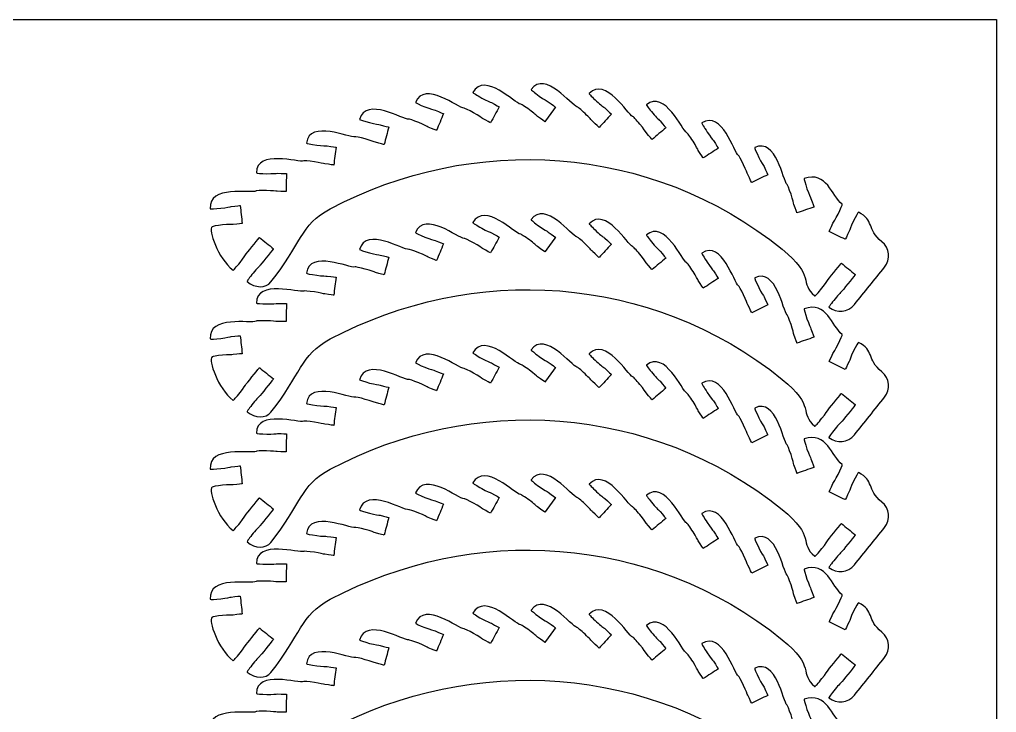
# Model space of a CAD drawing. Extents: x 0 to 580, y 0 to 450.
# Drawn here: x 418 to 580.2, y 335.1 to 450.2 of the extents above; entities that cross this region are included whole.
import ezdxf

# ---------------------------------------------------------------- set-up
doc = ezdxf.new("R2010")
doc.units = 0
doc.header["$MEASUREMENT"] = 0
doc.layers.add('DEFAULT', color=18, linetype='CONTINUOUS')

msp = doc.modelspace()

# ---------------------------------------------------------------- linework, layer by layer
at = {"layer": 'DEFAULT', "color": 18}
msp.add_lwpolyline([(580.18, 0.18), (0.18, 0.18), (0.18, 450.18), (580.18, 450.18)], close=True, dxfattribs=at)
at = {"layer": 'DEFAULT', "color": 1}
for points, knots in [([(557.27, 418.17), (559.97, 416.87), (558.53, 415.4), (561.16, 413.28), (562.45, 412.24), (562.65, 410.35), (561.61, 409.06), (559.94, 406.99), (558.26, 404.91), (556.59, 402.83), (555.55, 401.54), (553.66, 401.34), (552.37, 402.38), (552.33, 402.42), (552.78, 403.05), (553.39, 403.81), (554, 404.56), (554.46, 404.97), (554.57, 405.11), (555.11, 405.79), (556.76, 407.83), (556.76, 407.83), (555.98, 408.46), (555.21, 409.09), (554.43, 409.71), (554.43, 409.71), (552.78, 407.67), (552.23, 406.99), (552.12, 406.85), (551.82, 406.32), (551.21, 405.57), (550.6, 404.81), (550.08, 404.23), (550.03, 404.27), (547.36, 406.42), (550.16, 407.57), (544.63, 412.03), (522.64, 429.77), (493.1, 431.2), (469.6, 418.75), (464.65, 416.13), (464.68, 412.74), (459.72, 406.59), (458.88, 405.55), (457.18, 405.53), (455.78, 406.66), (455.74, 406.69), (456.2, 407.33), (456.8, 408.08), (457.41, 408.83), (457.87, 409.25), (457.98, 409.38), (458.53, 410.06), (460.17, 412.11), (460.17, 412.11), (459.4, 412.73), (458.62, 413.36), (457.84, 413.99), (457.84, 413.99), (456.19, 411.95), (455.64, 411.26), (455.53, 411.13), (455.23, 410.59), (454.62, 409.84), (454.01, 409.09), (453.49, 408.51), (453.45, 408.54), (450.91, 410.58), (449.32, 415.24), (450, 415.77), (449.99, 415.82), (450.77, 415.95), (451.73, 416.06), (452.69, 416.16), (453.31, 416.12), (453.48, 416.14), (454.35, 416.24), (454.97, 416.3), (454.97, 416.3), (454.86, 417.3), (454.76, 418.29), (454.65, 419.28), (454.65, 419.28), (454.03, 419.22), (453.16, 419.13), (452.99, 419.11), (452.39, 418.94), (451.43, 418.84), (450.47, 418.74), (449.69, 418.7), (449.68, 418.75), (449.25, 422.72), (456.53, 421.26), (457.27, 421.7), (457.27, 421.75), (458.05, 421.79), (459.02, 421.77), (459.99, 421.76), (460.59, 421.65), (460.77, 421.65), (461.64, 421.63), (462.27, 421.62), (462.27, 421.62), (462.28, 422.62), (462.3, 423.62), (462.32, 424.62), (462.32, 424.62), (461.69, 424.63), (460.82, 424.64), (460.64, 424.65), (460.03, 424.56), (459.06, 424.57), (458.1, 424.59), (457.31, 424.65), (457.32, 424.7), (457.37, 428.69), (464.42, 426.35), (465.21, 426.7), (465.22, 426.75), (466, 426.69), (466.96, 426.56), (467.91, 426.43), (468.5, 426.24), (468.68, 426.22), (469.54, 426.1), (470.16, 426.01), (470.16, 426.01), (470.3, 427), (470.44, 427.99), (470.57, 428.99), (470.57, 428.99), (469.95, 429.07), (469.09, 429.19), (468.91, 429.21), (468.3, 429.2), (467.34, 429.33), (466.38, 429.47), (465.61, 429.61), (465.62, 429.67), (466.17, 433.62), (472.88, 430.44), (473.7, 430.7), (473.71, 430.75), (474.48, 430.59), (475.41, 430.34), (476.35, 430.09), (476.91, 429.84), (477.08, 429.8), (477.92, 429.57), (478.53, 429.41), (478.53, 429.41), (478.79, 430.38), (479.04, 431.34), (479.3, 432.31), (479.3, 432.31), (478.7, 432.47), (477.85, 432.69), (477.68, 432.74), (477.07, 432.8), (476.13, 433.05), (475.2, 433.3), (474.45, 433.54), (474.47, 433.6), (475.49, 437.45), (481.76, 433.47), (482.61, 433.62), (482.64, 433.67), (483.38, 433.42), (484.27, 433.06), (485.17, 432.7), (485.7, 432.39), (485.86, 432.32), (486.67, 432), (487.25, 431.76), (487.25, 431.76), (487.62, 432.69), (488, 433.62), (488.37, 434.55), (488.37, 434.55), (487.79, 434.78), (486.98, 435.1), (486.81, 435.17), (486.21, 435.3), (485.31, 435.66), (484.42, 436.02), (483.7, 436.36), (483.73, 436.41), (485.21, 440.11), (490.95, 435.4), (491.81, 435.45), (491.85, 435.49), (492.55, 435.15), (493.39, 434.69), (494.24, 434.22), (494.72, 433.84), (494.88, 433.76), (495.64, 433.33), (496.19, 433.03), (496.19, 433.03), (496.67, 433.91), (497.16, 434.78), (497.64, 435.66), (497.64, 435.66), (497.09, 435.96), (496.33, 436.39), (496.17, 436.47), (495.59, 436.67), (494.75, 437.14), (493.9, 437.61), (493.23, 438.03), (493.26, 438.07), (495.19, 441.57), (500.31, 436.19), (501.17, 436.13), (501.21, 436.18), (501.87, 435.75), (502.65, 435.19), (503.43, 434.62), (503.87, 434.19), (504, 434.08), (504.71, 433.57), (505.22, 433.2), (505.22, 433.2), (505.81, 434.01), (506.39, 434.83), (506.98, 435.64), (506.98, 435.64), (506.47, 436), (505.76, 436.51), (505.62, 436.62), (505.07, 436.89), (504.29, 437.46), (503.5, 438.03), (502.9, 438.52), (502.93, 438.57), (505.27, 441.8), (509.7, 435.84), (510.54, 435.68), (510.58, 435.72), (511.18, 435.22), (511.89, 434.56), (512.6, 433.9), (512.98, 433.41), (513.11, 433.29), (513.75, 432.7), (514.21, 432.27), (514.21, 432.27), (514.89, 433.01), (515.57, 433.74), (516.25, 434.47), (516.25, 434.47), (515.79, 434.9), (515.15, 435.49), (515.02, 435.61), (514.51, 435.95), (513.8, 436.61), (513.09, 437.27), (512.55, 437.83), (512.58, 437.88), (515.3, 440.8), (518.97, 434.34), (519.78, 434.08), (519.83, 434.11), (520.37, 433.55), (520.99, 432.8), (521.61, 432.07), (521.93, 431.53), (522.04, 431.4), (522.61, 430.73), (523.01, 430.26), (523.01, 430.26), (523.77, 430.9), (524.54, 431.54), (525.3, 432.19), (525.3, 432.19), (524.9, 432.67), (524.34, 433.34), (524.22, 433.47), (523.75, 433.87), (523.13, 434.61), (522.51, 435.35), (522.04, 435.97), (522.08, 436.01), (525.13, 438.58), (527.99, 431.73), (528.77, 431.37), (528.81, 431.4), (529.28, 430.77), (529.81, 429.96), (530.34, 429.15), (530.59, 428.58), (530.68, 428.44), (531.16, 427.71), (531.5, 427.18), (531.5, 427.18), (532.34, 427.73), (533.18, 428.27), (534.01, 428.82), (534.01, 428.82), (533.67, 429.34), (533.19, 430.08), (533.1, 430.22), (532.68, 430.68), (532.15, 431.49), (531.63, 432.29), (531.24, 432.96), (531.28, 433.01), (534.62, 435.19), (536.62, 428.04), (537.35, 427.58), (537.4, 427.61), (537.79, 426.92), (538.21, 426.06), (538.64, 425.19), (538.82, 424.59), (538.89, 424.44), (539.28, 423.65), (539.55, 423.09), (539.55, 423.09), (540.45, 423.53), (541.35, 423.97), (542.24, 424.41), (542.24, 424.41), (541.97, 424.97), (541.59, 425.76), (541.51, 425.92), (541.15, 426.42), (540.73, 427.29), (540.3, 428.16), (539.99, 428.88), (540.04, 428.9), (543.63, 430.66), (544.74, 423.32), (545.41, 422.78), (545.46, 422.8), (545.76, 422.07), (546.08, 421.16), (546.39, 420.24), (546.5, 419.64), (546.56, 419.47), (546.84, 418.64), (547.05, 418.05), (547.05, 418.05), (547.99, 418.38), (548.94, 418.71), (549.88, 419.04), (549.88, 419.04), (549.68, 419.63), (549.39, 420.45), (549.34, 420.62), (549.04, 421.16), (548.72, 422.08), (548.41, 422.99), (548.19, 423.74), (548.25, 423.76), (552.02, 425.07), (552.81, 420.9), (554.57, 419.49), (554.61, 419.45), (554.31, 418.73), (553.9, 417.87), (553.47, 417), (553.12, 416.49), (553.04, 416.34), (552.66, 415.55), (552.39, 414.99), (552.39, 414.99), (553.28, 414.55), (554.18, 414.11), (555.08, 413.68), (555.08, 413.68), (555.36, 414.24), (555.74, 415.03), (555.82, 415.18), (555.99, 415.77), (556.41, 416.65), (556.84, 417.52), (557.22, 418.2), (557.27, 418.17)], [1, 1, 1, 1, 2, 2, 2, 3, 3, 3, 25.680345, 25.680345, 25.680345, 26.680345, 26.680345, 26.680345, 27.680345, 27.680345, 27.680345, 28.680345, 28.680345, 28.680345, 29.680345, 29.680345, 29.680345, 38.180163, 38.180163, 38.180163, 39.180163, 39.180163, 39.180163, 40.180163, 40.180163, 40.180163, 41.180163, 41.180163, 41.180163, 42.180163, 42.180163, 42.180163, 43.180163, 43.180163, 43.180163, 44.180163, 44.180163, 44.180163, 45.180163, 45.180163, 45.180163, 46.180163, 46.180163, 46.180163, 47.180163, 47.180163, 47.180163, 48.180163, 48.180163, 48.180163, 56.679982, 56.679982, 56.679982, 57.679982, 57.679982, 57.679982, 58.679982, 58.679982, 58.679982, 59.679982, 59.679982, 59.679982, 60.679982, 60.679982, 60.679982, 61.679982, 61.679982, 61.679982, 62.679982, 62.679982, 62.679982, 63.679982, 63.679982, 63.679982, 72.179407, 72.179407, 72.179407, 73.179407, 73.179407, 73.179407, 74.179407, 74.179407, 74.179407, 75.179407, 75.179407, 75.179407, 76.179407, 76.179407, 76.179407, 77.179407, 77.179407, 77.179407, 78.179407, 78.179407, 78.179407, 79.179407, 79.179407, 79.179407, 87.678464, 87.678464, 87.678464, 88.678464, 88.678464, 88.678464, 89.678464, 89.678464, 89.678464, 90.678464, 90.678464, 90.678464, 91.678464, 91.678464, 91.678464, 92.678464, 92.678464, 92.678464, 93.678464, 93.678464, 93.678464, 94.678464, 94.678464, 94.678464, 103.182776, 103.182776, 103.182776, 104.182776, 104.182776, 104.182776, 105.182776, 105.182776, 105.182776, 106.182776, 106.182776, 106.182776, 107.182776, 107.182776, 107.182776, 108.182776, 108.182776, 108.182776, 109.182776, 109.182776, 109.182776, 110.182776, 110.182776, 110.182776, 118.688933, 118.688933, 118.688933, 119.688933, 119.688933, 119.688933, 120.688933, 120.688933, 120.688933, 121.688933, 121.688933, 121.688933, 122.688933, 122.688933, 122.688933, 123.688933, 123.688933, 123.688933, 124.688933, 124.688933, 124.688933, 125.688933, 125.688933, 125.688933, 134.191926, 134.191926, 134.191926, 135.191926, 135.191926, 135.191926, 136.191926, 136.191926, 136.191926, 137.191926, 137.191926, 137.191926, 138.191926, 138.191926, 138.191926, 139.191926, 139.191926, 139.191926, 140.191926, 140.191926, 140.191926, 141.191926, 141.191926, 141.191926, 149.692186, 149.692186, 149.692186, 150.692186, 150.692186, 150.692186, 151.692186, 151.692186, 151.692186, 152.692186, 152.692186, 152.692186, 153.692186, 153.692186, 153.692186, 154.692186, 154.692186, 154.692186, 155.692186, 155.692186, 155.692186, 156.692186, 156.692186, 156.692186, 165.204543, 165.204543, 165.204543, 166.204543, 166.204543, 166.204543, 167.204543, 167.204543, 167.204543, 168.204543, 168.204543, 168.204543, 169.204543, 169.204543, 169.204543, 170.204543, 170.204543, 170.204543, 171.204543, 171.204543, 171.204543, 172.204543, 172.204543, 172.204543, 180.704948, 180.704948, 180.704948, 181.704948, 181.704948, 181.704948, 182.704948, 182.704948, 182.704948, 183.704948, 183.704948, 183.704948, 184.704948, 184.704948, 184.704948, 185.704948, 185.704948, 185.704948, 186.704948, 186.704948, 186.704948, 187.704948, 187.704948, 187.704948, 196.202711, 196.202711, 196.202711, 197.202711, 197.202711, 197.202711, 198.202711, 198.202711, 198.202711, 199.202711, 199.202711, 199.202711, 200.202711, 200.202711, 200.202711, 201.202711, 201.202711, 201.202711, 202.202711, 202.202711, 202.202711, 203.202711, 203.202711, 203.202711, 211.70716, 211.70716, 211.70716, 212.70716, 212.70716, 212.70716, 213.70716, 213.70716, 213.70716, 214.70716, 214.70716, 214.70716, 215.70716, 215.70716, 215.70716, 216.70716, 216.70716, 216.70716, 217.70716, 217.70716, 217.70716, 218.70716, 218.70716, 218.70716, 227.203127, 227.203127, 227.203127, 228.203127, 228.203127, 228.203127, 229.203127, 229.203127, 229.203127, 230.203127, 230.203127, 230.203127, 231.203127, 231.203127, 231.203127, 232.203127, 232.203127, 232.203127, 233.203127, 233.203127, 233.203127, 234.203127, 234.203127, 234.203127, 242.710703, 242.710703, 242.710703, 243.710703, 243.710703, 243.710703, 244.710703, 244.710703, 244.710703, 245.710703, 245.710703, 245.710703, 246.710703, 246.710703, 246.710703, 247.710703, 247.710703, 247.710703, 248.710703, 248.710703, 248.710703, 249.710703, 249.710703, 249.710703, 258.217711, 258.217711, 258.217711, 259.217711, 259.217711, 259.217711, 260.217711, 260.217711, 260.217711, 261.217711, 261.217711, 261.217711, 261.217711]), ([(557.27, 396.56), (559.97, 395.25), (558.53, 393.78), (561.16, 391.66), (562.45, 390.62), (562.65, 388.73), (561.61, 387.44), (559.94, 385.37), (558.26, 383.29), (556.59, 381.21), (555.55, 379.92), (553.66, 379.72), (552.37, 380.76), (552.33, 380.8), (552.78, 381.44), (553.39, 382.19), (554, 382.94), (554.46, 383.35), (554.57, 383.49), (555.11, 384.17), (556.76, 386.21), (556.76, 386.21), (555.98, 386.84), (555.21, 387.47), (554.43, 388.09), (554.43, 388.09), (552.78, 386.05), (552.23, 385.37), (552.12, 385.24), (551.82, 384.7), (551.21, 383.95), (550.6, 383.19), (550.08, 382.61), (550.03, 382.65), (547.36, 384.81), (550.16, 385.95), (544.63, 390.42), (522.64, 408.15), (493.1, 409.58), (469.6, 397.13), (464.65, 394.51), (464.68, 391.12), (459.72, 384.97), (458.88, 383.93), (457.18, 383.91), (455.78, 385.04), (455.74, 385.07), (456.2, 385.71), (456.8, 386.46), (457.41, 387.22), (457.87, 387.63), (457.98, 387.76), (458.53, 388.45), (460.17, 390.49), (460.17, 390.49), (459.4, 391.12), (458.62, 391.74), (457.84, 392.37), (457.84, 392.37), (456.19, 390.33), (455.64, 389.65), (455.53, 389.51), (455.23, 388.97), (454.62, 388.22), (454.01, 387.47), (453.49, 386.89), (453.45, 386.92), (450.91, 388.97), (449.32, 393.62), (450, 394.15), (449.99, 394.21), (450.77, 394.33), (451.73, 394.44), (452.69, 394.54), (453.31, 394.5), (453.48, 394.52), (454.35, 394.62), (454.97, 394.68), (454.97, 394.68), (454.86, 395.68), (454.76, 396.67), (454.65, 397.67), (454.65, 397.67), (454.03, 397.6), (453.16, 397.51), (452.99, 397.49), (452.39, 397.33), (451.43, 397.22), (450.47, 397.12), (449.69, 397.08), (449.68, 397.13), (449.25, 401.1), (456.53, 399.64), (457.27, 400.08), (457.27, 400.13), (458.05, 400.17), (459.02, 400.15), (459.99, 400.14), (460.59, 400.03), (460.77, 400.03), (461.64, 400.01), (462.27, 400.01), (462.27, 400.01), (462.28, 401.01), (462.3, 402), (462.32, 403), (462.32, 403), (461.69, 403.01), (460.82, 403.03), (460.64, 403.03), (460.03, 402.94), (459.06, 402.95), (458.1, 402.97), (457.31, 403.03), (457.32, 403.08), (457.37, 407.07), (464.42, 404.73), (465.21, 405.08), (465.22, 405.13), (466, 405.07), (466.96, 404.94), (467.91, 404.81), (468.5, 404.62), (468.68, 404.6), (469.54, 404.48), (470.16, 404.39), (470.16, 404.39), (470.3, 405.39), (470.44, 406.38), (470.57, 407.37), (470.57, 407.37), (469.95, 407.45), (469.09, 407.57), (468.91, 407.59), (468.3, 407.58), (467.34, 407.71), (466.38, 407.85), (465.61, 408), (465.62, 408.05), (466.17, 412), (472.88, 408.82), (473.7, 409.08), (473.71, 409.13), (474.48, 408.97), (475.41, 408.72), (476.35, 408.48), (476.91, 408.22), (477.08, 408.18), (477.92, 407.95), (478.53, 407.79), (478.53, 407.79), (478.79, 408.76), (479.04, 409.72), (479.3, 410.69), (479.3, 410.69), (478.7, 410.85), (477.85, 411.07), (477.68, 411.12), (477.07, 411.18), (476.13, 411.43), (475.2, 411.68), (474.45, 411.92), (474.47, 411.98), (475.49, 415.83), (481.76, 411.85), (482.61, 412.01), (482.64, 412.05), (483.38, 411.81), (484.27, 411.44), (485.17, 411.08), (485.7, 410.77), (485.86, 410.7), (486.67, 410.38), (487.25, 410.14), (487.25, 410.14), (487.62, 411.07), (488, 412), (488.37, 412.93), (488.37, 412.93), (487.79, 413.16), (486.98, 413.48), (486.81, 413.55), (486.21, 413.68), (485.31, 414.04), (484.42, 414.41), (483.7, 414.74), (483.73, 414.79), (485.21, 418.49), (490.95, 413.78), (491.81, 413.83), (491.85, 413.87), (492.55, 413.53), (493.39, 413.07), (494.24, 412.6), (494.72, 412.22), (494.88, 412.14), (495.64, 411.72), (496.19, 411.41), (496.19, 411.41), (496.67, 412.29), (497.16, 413.16), (497.64, 414.04), (497.64, 414.04), (497.09, 414.34), (496.33, 414.77), (496.17, 414.85), (495.59, 415.05), (494.75, 415.52), (493.9, 415.99), (493.23, 416.41), (493.26, 416.46), (495.19, 419.95), (500.31, 414.57), (501.17, 414.51), (501.21, 414.56), (501.87, 414.13), (502.65, 413.57), (503.43, 413.01), (503.87, 412.57), (504, 412.46), (504.71, 411.95), (505.22, 411.58), (505.22, 411.58), (505.81, 412.4), (506.39, 413.21), (506.98, 414.02), (506.98, 414.02), (506.47, 414.38), (505.76, 414.89), (505.62, 415), (505.07, 415.27), (504.29, 415.84), (503.5, 416.41), (502.9, 416.9), (502.93, 416.95), (505.27, 420.18), (509.7, 414.22), (510.54, 414.06), (510.58, 414.1), (511.18, 413.6), (511.89, 412.94), (512.6, 412.28), (512.98, 411.8), (513.11, 411.67), (513.75, 411.08), (514.21, 410.66), (514.21, 410.66), (514.89, 411.39), (515.57, 412.12), (516.25, 412.85), (516.25, 412.85), (515.79, 413.28), (515.15, 413.88), (515.02, 413.99), (514.51, 414.33), (513.8, 414.99), (513.09, 415.65), (512.55, 416.21), (512.58, 416.26), (515.3, 419.18), (518.97, 412.72), (519.78, 412.46), (519.83, 412.5), (520.37, 411.93), (520.99, 411.19), (521.61, 410.45), (521.93, 409.92), (522.04, 409.79), (522.61, 409.11), (523.01, 408.64), (523.01, 408.64), (523.77, 409.28), (524.54, 409.93), (525.3, 410.57), (525.3, 410.57), (524.9, 411.05), (524.34, 411.72), (524.22, 411.85), (523.75, 412.25), (523.13, 412.99), (522.51, 413.73), (522.04, 414.35), (522.08, 414.4), (525.13, 416.97), (527.99, 410.11), (528.77, 409.75), (528.81, 409.78), (529.28, 409.15), (529.81, 408.34), (530.34, 407.53), (530.59, 406.97), (530.68, 406.82), (531.16, 406.09), (531.5, 405.56), (531.5, 405.56), (532.34, 406.11), (533.18, 406.66), (534.01, 407.2), (534.01, 407.2), (533.67, 407.72), (533.19, 408.46), (533.1, 408.6), (532.68, 409.06), (532.15, 409.87), (531.63, 410.67), (531.24, 411.34), (531.28, 411.39), (534.62, 413.57), (536.62, 406.42), (537.35, 405.96), (537.4, 405.99), (537.79, 405.3), (538.21, 404.44), (538.64, 403.57), (538.82, 402.98), (538.89, 402.82), (539.28, 402.04), (539.55, 401.47), (539.55, 401.47), (540.45, 401.91), (541.35, 402.35), (542.24, 402.79), (542.24, 402.79), (541.97, 403.35), (541.59, 404.14), (541.51, 404.3), (541.15, 404.8), (540.73, 405.67), (540.3, 406.54), (539.99, 407.26), (540.04, 407.28), (543.63, 409.04), (544.74, 401.7), (545.41, 401.16), (545.46, 401.18), (545.76, 400.45), (546.08, 399.54), (546.39, 398.62), (546.5, 398.02), (546.56, 397.85), (546.84, 397.03), (547.05, 396.43), (547.05, 396.43), (547.99, 396.76), (548.94, 397.09), (549.88, 397.42), (549.88, 397.42), (549.68, 398.01), (549.39, 398.83), (549.34, 399), (549.04, 399.54), (548.72, 400.46), (548.41, 401.37), (548.19, 402.12), (548.25, 402.14), (552.02, 403.45), (552.81, 399.28), (554.57, 397.87), (554.61, 397.83), (554.31, 397.11), (553.9, 396.25), (553.47, 395.38), (553.12, 394.88), (553.04, 394.72), (552.66, 393.93), (552.39, 393.37), (552.39, 393.37), (553.28, 392.93), (554.18, 392.49), (555.08, 392.06), (555.08, 392.06), (555.36, 392.62), (555.74, 393.41), (555.82, 393.56), (555.99, 394.16), (556.41, 395.03), (556.84, 395.9), (557.22, 396.58), (557.27, 396.56)], [1, 1, 1, 1, 2, 2, 2, 3, 3, 3, 25.679566, 25.679566, 25.679566, 26.679566, 26.679566, 26.679566, 27.679566, 27.679566, 27.679566, 28.679566, 28.679566, 28.679566, 29.679566, 29.679566, 29.679566, 38.179385, 38.179385, 38.179385, 39.179385, 39.179385, 39.179385, 40.179385, 40.179385, 40.179385, 41.179385, 41.179385, 41.179385, 42.179385, 42.179385, 42.179385, 43.179385, 43.179385, 43.179385, 44.179385, 44.179385, 44.179385, 45.179385, 45.179385, 45.179385, 46.179385, 46.179385, 46.179385, 47.179385, 47.179385, 47.179385, 48.179385, 48.179385, 48.179385, 56.679203, 56.679203, 56.679203, 57.679203, 57.679203, 57.679203, 58.679203, 58.679203, 58.679203, 59.679203, 59.679203, 59.679203, 60.679203, 60.679203, 60.679203, 61.679203, 61.679203, 61.679203, 62.679203, 62.679203, 62.679203, 63.679203, 63.679203, 63.679203, 72.178629, 72.178629, 72.178629, 73.178629, 73.178629, 73.178629, 74.178629, 74.178629, 74.178629, 75.178629, 75.178629, 75.178629, 76.178629, 76.178629, 76.178629, 77.178629, 77.178629, 77.178629, 78.178629, 78.178629, 78.178629, 79.178629, 79.178629, 79.178629, 87.677685, 87.677685, 87.677685, 88.677685, 88.677685, 88.677685, 89.677685, 89.677685, 89.677685, 90.677685, 90.677685, 90.677685, 91.677685, 91.677685, 91.677685, 92.677685, 92.677685, 92.677685, 93.677685, 93.677685, 93.677685, 94.677685, 94.677685, 94.677685, 103.181998, 103.181998, 103.181998, 104.181998, 104.181998, 104.181998, 105.181998, 105.181998, 105.181998, 106.181998, 106.181998, 106.181998, 107.181998, 107.181998, 107.181998, 108.181998, 108.181998, 108.181998, 109.181998, 109.181998, 109.181998, 110.181998, 110.181998, 110.181998, 118.688154, 118.688154, 118.688154, 119.688154, 119.688154, 119.688154, 120.688154, 120.688154, 120.688154, 121.688154, 121.688154, 121.688154, 122.688154, 122.688154, 122.688154, 123.688154, 123.688154, 123.688154, 124.688154, 124.688154, 124.688154, 125.688154, 125.688154, 125.688154, 134.191147, 134.191147, 134.191147, 135.191147, 135.191147, 135.191147, 136.191147, 136.191147, 136.191147, 137.191147, 137.191147, 137.191147, 138.191147, 138.191147, 138.191147, 139.191147, 139.191147, 139.191147, 140.191147, 140.191147, 140.191147, 141.191147, 141.191147, 141.191147, 149.691408, 149.691408, 149.691408, 150.691408, 150.691408, 150.691408, 151.691408, 151.691408, 151.691408, 152.691408, 152.691408, 152.691408, 153.691408, 153.691408, 153.691408, 154.691408, 154.691408, 154.691408, 155.691408, 155.691408, 155.691408, 156.691408, 156.691408, 156.691408, 165.203765, 165.203765, 165.203765, 166.203765, 166.203765, 166.203765, 167.203765, 167.203765, 167.203765, 168.203765, 168.203765, 168.203765, 169.203765, 169.203765, 169.203765, 170.203765, 170.203765, 170.203765, 171.203765, 171.203765, 171.203765, 172.203765, 172.203765, 172.203765, 180.70417, 180.70417, 180.70417, 181.70417, 181.70417, 181.70417, 182.70417, 182.70417, 182.70417, 183.70417, 183.70417, 183.70417, 184.70417, 184.70417, 184.70417, 185.70417, 185.70417, 185.70417, 186.70417, 186.70417, 186.70417, 187.70417, 187.70417, 187.70417, 196.201933, 196.201933, 196.201933, 197.201933, 197.201933, 197.201933, 198.201933, 198.201933, 198.201933, 199.201933, 199.201933, 199.201933, 200.201933, 200.201933, 200.201933, 201.201933, 201.201933, 201.201933, 202.201933, 202.201933, 202.201933, 203.201933, 203.201933, 203.201933, 211.706381, 211.706381, 211.706381, 212.706381, 212.706381, 212.706381, 213.706381, 213.706381, 213.706381, 214.706381, 214.706381, 214.706381, 215.706381, 215.706381, 215.706381, 216.706381, 216.706381, 216.706381, 217.706381, 217.706381, 217.706381, 218.706381, 218.706381, 218.706381, 227.202349, 227.202349, 227.202349, 228.202349, 228.202349, 228.202349, 229.202349, 229.202349, 229.202349, 230.202349, 230.202349, 230.202349, 231.202349, 231.202349, 231.202349, 232.202349, 232.202349, 232.202349, 233.202349, 233.202349, 233.202349, 234.202349, 234.202349, 234.202349, 242.709924, 242.709924, 242.709924, 243.709924, 243.709924, 243.709924, 244.709924, 244.709924, 244.709924, 245.709924, 245.709924, 245.709924, 246.709924, 246.709924, 246.709924, 247.709924, 247.709924, 247.709924, 248.709924, 248.709924, 248.709924, 249.709924, 249.709924, 249.709924, 258.216933, 258.216933, 258.216933, 259.216933, 259.216933, 259.216933, 260.216933, 260.216933, 260.216933, 261.216933, 261.216933, 261.216933, 261.216933]), ([(557.27, 374.94), (559.97, 373.63), (558.53, 372.16), (561.16, 370.04), (562.45, 369), (562.65, 367.11), (561.61, 365.82), (559.94, 363.75), (558.26, 361.67), (556.59, 359.6), (555.55, 358.3), (553.66, 358.1), (552.37, 359.15), (552.33, 359.18), (552.78, 359.82), (553.39, 360.57), (554, 361.32), (554.46, 361.74), (554.57, 361.87), (555.11, 362.55), (556.76, 364.59), (556.76, 364.59), (555.98, 365.22), (555.21, 365.85), (554.43, 366.48), (554.43, 366.48), (552.78, 364.43), (552.23, 363.75), (552.12, 363.62), (551.82, 363.08), (551.21, 362.33), (550.6, 361.58), (550.08, 360.99), (550.03, 361.03), (547.36, 363.19), (550.16, 364.34), (544.63, 368.8), (522.64, 386.53), (493.1, 387.96), (469.6, 375.51), (464.65, 372.89), (464.68, 369.51), (459.72, 363.35), (458.88, 362.31), (457.18, 362.29), (455.78, 363.42), (455.74, 363.45), (456.2, 364.09), (456.8, 364.85), (457.41, 365.6), (457.87, 366.01), (457.98, 366.15), (458.53, 366.83), (460.17, 368.87), (460.17, 368.87), (459.4, 369.5), (458.62, 370.12), (457.84, 370.75), (457.84, 370.75), (456.19, 368.71), (455.64, 368.03), (455.53, 367.89), (455.23, 367.36), (454.62, 366.6), (454.01, 365.85), (453.49, 365.27), (453.45, 365.3), (450.91, 367.35), (449.32, 372), (450, 372.53), (449.99, 372.59), (450.77, 372.72), (451.73, 372.82), (452.69, 372.92), (453.31, 372.89), (453.48, 372.9), (454.35, 373), (454.97, 373.07), (454.97, 373.07), (454.86, 374.06), (454.76, 375.05), (454.65, 376.05), (454.65, 376.05), (454.03, 375.98), (453.16, 375.89), (452.99, 375.87), (452.39, 375.71), (451.43, 375.6), (450.47, 375.5), (449.69, 375.46), (449.68, 375.51), (449.25, 379.48), (456.53, 378.02), (457.27, 378.46), (457.27, 378.52), (458.05, 378.55), (459.02, 378.54), (459.99, 378.52), (460.59, 378.41), (460.77, 378.41), (461.64, 378.39), (462.27, 378.39), (462.27, 378.39), (462.28, 379.39), (462.3, 380.39), (462.32, 381.39), (462.32, 381.39), (461.69, 381.4), (460.82, 381.41), (460.64, 381.41), (460.03, 381.32), (459.06, 381.33), (458.1, 381.35), (457.31, 381.41), (457.32, 381.46), (457.37, 385.45), (464.42, 383.11), (465.21, 383.46), (465.22, 383.52), (466, 383.45), (466.96, 383.32), (467.91, 383.19), (468.5, 383), (468.68, 382.98), (469.54, 382.86), (470.16, 382.78), (470.16, 382.78), (470.3, 383.77), (470.44, 384.76), (470.57, 385.75), (470.57, 385.75), (469.95, 385.83), (469.09, 385.95), (468.91, 385.98), (468.3, 385.96), (467.34, 386.1), (466.38, 386.23), (465.61, 386.38), (465.62, 386.43), (466.17, 390.39), (472.88, 387.2), (473.7, 387.46), (473.71, 387.51), (474.48, 387.35), (475.41, 387.1), (476.35, 386.86), (476.91, 386.6), (477.08, 386.56), (477.92, 386.33), (478.53, 386.17), (478.53, 386.17), (478.79, 387.14), (479.04, 388.11), (479.3, 389.07), (479.3, 389.07), (478.7, 389.23), (477.85, 389.46), (477.68, 389.5), (477.07, 389.56), (476.13, 389.81), (475.2, 390.06), (474.45, 390.3), (474.47, 390.36), (475.49, 394.21), (481.76, 390.23), (482.61, 390.39), (482.64, 390.43), (483.38, 390.19), (484.27, 389.83), (485.17, 389.47), (485.7, 389.15), (485.86, 389.08), (486.67, 388.76), (487.25, 388.53), (487.25, 388.53), (487.62, 389.45), (488, 390.38), (488.37, 391.31), (488.37, 391.31), (487.79, 391.54), (486.98, 391.86), (486.81, 391.93), (486.21, 392.06), (485.31, 392.42), (484.42, 392.79), (483.7, 393.12), (483.73, 393.17), (485.21, 396.87), (490.95, 392.16), (491.81, 392.21), (491.85, 392.25), (492.55, 391.91), (493.39, 391.45), (494.24, 390.98), (494.72, 390.61), (494.88, 390.52), (495.64, 390.1), (496.19, 389.79), (496.19, 389.79), (496.67, 390.67), (497.16, 391.55), (497.64, 392.42), (497.64, 392.42), (497.09, 392.72), (496.33, 393.15), (496.17, 393.23), (495.59, 393.44), (494.75, 393.9), (493.9, 394.37), (493.23, 394.79), (493.26, 394.84), (495.19, 398.33), (500.31, 392.95), (501.17, 392.9), (501.21, 392.94), (501.87, 392.52), (502.65, 391.95), (503.43, 391.39), (503.87, 390.95), (504, 390.85), (504.71, 390.33), (505.22, 389.97), (505.22, 389.97), (505.81, 390.78), (506.39, 391.59), (506.98, 392.4), (506.98, 392.4), (506.47, 392.76), (505.76, 393.27), (505.62, 393.38), (505.07, 393.65), (504.29, 394.22), (503.5, 394.79), (502.9, 395.28), (502.93, 395.33), (505.27, 398.56), (509.7, 392.6), (510.54, 392.44), (510.58, 392.48), (511.18, 391.98), (511.89, 391.32), (512.6, 390.66), (512.98, 390.18), (513.11, 390.06), (513.75, 389.46), (514.21, 389.04), (514.21, 389.04), (514.89, 389.77), (515.57, 390.5), (516.25, 391.24), (516.25, 391.24), (515.79, 391.66), (515.15, 392.26), (515.02, 392.37), (514.51, 392.71), (513.8, 393.37), (513.09, 394.03), (512.55, 394.59), (512.58, 394.64), (515.3, 397.56), (518.97, 391.11), (519.78, 390.84), (519.83, 390.88), (520.37, 390.31), (520.99, 389.57), (521.61, 388.83), (521.93, 388.3), (522.04, 388.17), (522.61, 387.49), (523.01, 387.02), (523.01, 387.02), (523.77, 387.66), (524.54, 388.31), (525.3, 388.95), (525.3, 388.95), (524.9, 389.43), (524.34, 390.1), (524.22, 390.23), (523.75, 390.63), (523.13, 391.37), (522.51, 392.11), (522.04, 392.73), (522.08, 392.78), (525.13, 395.35), (527.99, 388.49), (528.77, 388.13), (528.81, 388.16), (529.28, 387.53), (529.81, 386.72), (530.34, 385.91), (530.59, 385.35), (530.68, 385.2), (531.16, 384.47), (531.5, 383.94), (531.5, 383.94), (532.34, 384.49), (533.18, 385.04), (534.01, 385.58), (534.01, 385.58), (533.67, 386.1), (533.19, 386.84), (533.1, 386.98), (532.68, 387.44), (532.15, 388.25), (531.63, 389.05), (531.24, 389.73), (531.28, 389.77), (534.62, 391.95), (536.62, 384.8), (537.35, 384.34), (537.4, 384.37), (537.79, 383.69), (538.21, 382.82), (538.64, 381.95), (538.82, 381.36), (538.89, 381.2), (539.28, 380.42), (539.55, 379.86), (539.55, 379.86), (540.45, 380.3), (541.35, 380.74), (542.24, 381.18), (542.24, 381.18), (541.97, 381.74), (541.59, 382.52), (541.51, 382.68), (541.15, 383.18), (540.73, 384.05), (540.3, 384.92), (539.99, 385.64), (540.04, 385.66), (543.63, 387.42), (544.74, 380.08), (545.41, 379.54), (545.46, 379.56), (545.76, 378.83), (546.08, 377.92), (546.39, 377), (546.5, 376.4), (546.56, 376.23), (546.84, 375.41), (547.05, 374.81), (547.05, 374.81), (547.99, 375.14), (548.94, 375.47), (549.88, 375.8), (549.88, 375.8), (549.68, 376.39), (549.39, 377.22), (549.34, 377.38), (549.04, 377.93), (548.72, 378.84), (548.41, 379.75), (548.19, 380.5), (548.25, 380.52), (552.02, 381.83), (552.81, 377.66), (554.57, 376.25), (554.61, 376.21), (554.31, 375.49), (553.9, 374.63), (553.47, 373.76), (553.12, 373.26), (553.04, 373.1), (552.66, 372.31), (552.39, 371.75), (552.39, 371.75), (553.28, 371.31), (554.18, 370.87), (555.08, 370.44), (555.08, 370.44), (555.36, 371), (555.74, 371.79), (555.82, 371.95), (555.99, 372.54), (556.41, 373.41), (556.84, 374.28), (557.22, 374.96), (557.27, 374.94)], [1, 1, 1, 1, 2, 2, 2, 3, 3, 3, 25.679566, 25.679566, 25.679566, 26.679566, 26.679566, 26.679566, 27.679566, 27.679566, 27.679566, 28.679566, 28.679566, 28.679566, 29.679566, 29.679566, 29.679566, 38.179385, 38.179385, 38.179385, 39.179385, 39.179385, 39.179385, 40.179385, 40.179385, 40.179385, 41.179385, 41.179385, 41.179385, 42.179385, 42.179385, 42.179385, 43.179385, 43.179385, 43.179385, 44.179385, 44.179385, 44.179385, 45.179385, 45.179385, 45.179385, 46.179385, 46.179385, 46.179385, 47.179385, 47.179385, 47.179385, 48.179385, 48.179385, 48.179385, 56.679203, 56.679203, 56.679203, 57.679203, 57.679203, 57.679203, 58.679203, 58.679203, 58.679203, 59.679203, 59.679203, 59.679203, 60.679203, 60.679203, 60.679203, 61.679203, 61.679203, 61.679203, 62.679203, 62.679203, 62.679203, 63.679203, 63.679203, 63.679203, 72.178629, 72.178629, 72.178629, 73.178629, 73.178629, 73.178629, 74.178629, 74.178629, 74.178629, 75.178629, 75.178629, 75.178629, 76.178629, 76.178629, 76.178629, 77.178629, 77.178629, 77.178629, 78.178629, 78.178629, 78.178629, 79.178629, 79.178629, 79.178629, 87.678685, 87.678685, 87.678685, 88.678685, 88.678685, 88.678685, 89.678685, 89.678685, 89.678685, 90.678685, 90.678685, 90.678685, 91.678685, 91.678685, 91.678685, 92.678685, 92.678685, 92.678685, 93.678685, 93.678685, 93.678685, 94.678685, 94.678685, 94.678685, 103.182998, 103.182998, 103.182998, 104.182998, 104.182998, 104.182998, 105.182998, 105.182998, 105.182998, 106.182998, 106.182998, 106.182998, 107.182998, 107.182998, 107.182998, 108.182998, 108.182998, 108.182998, 109.182998, 109.182998, 109.182998, 110.182998, 110.182998, 110.182998, 118.689154, 118.689154, 118.689154, 119.689154, 119.689154, 119.689154, 120.689154, 120.689154, 120.689154, 121.689154, 121.689154, 121.689154, 122.689154, 122.689154, 122.689154, 123.689154, 123.689154, 123.689154, 124.689154, 124.689154, 124.689154, 125.689154, 125.689154, 125.689154, 134.191219, 134.191219, 134.191219, 135.191219, 135.191219, 135.191219, 136.191219, 136.191219, 136.191219, 137.191219, 137.191219, 137.191219, 138.191219, 138.191219, 138.191219, 139.191219, 139.191219, 139.191219, 140.191219, 140.191219, 140.191219, 141.191219, 141.191219, 141.191219, 149.691479, 149.691479, 149.691479, 150.691479, 150.691479, 150.691479, 151.691479, 151.691479, 151.691479, 152.691479, 152.691479, 152.691479, 153.691479, 153.691479, 153.691479, 154.691479, 154.691479, 154.691479, 155.691479, 155.691479, 155.691479, 156.691479, 156.691479, 156.691479, 165.203837, 165.203837, 165.203837, 166.203837, 166.203837, 166.203837, 167.203837, 167.203837, 167.203837, 168.203837, 168.203837, 168.203837, 169.203837, 169.203837, 169.203837, 170.203837, 170.203837, 170.203837, 171.203837, 171.203837, 171.203837, 172.203837, 172.203837, 172.203837, 180.704242, 180.704242, 180.704242, 181.704242, 181.704242, 181.704242, 182.704242, 182.704242, 182.704242, 183.704242, 183.704242, 183.704242, 184.704242, 184.704242, 184.704242, 185.704242, 185.704242, 185.704242, 186.704242, 186.704242, 186.704242, 187.704242, 187.704242, 187.704242, 196.202005, 196.202005, 196.202005, 197.202005, 197.202005, 197.202005, 198.202005, 198.202005, 198.202005, 199.202005, 199.202005, 199.202005, 200.202005, 200.202005, 200.202005, 201.202005, 201.202005, 201.202005, 202.202005, 202.202005, 202.202005, 203.202005, 203.202005, 203.202005, 211.706453, 211.706453, 211.706453, 212.706453, 212.706453, 212.706453, 213.706453, 213.706453, 213.706453, 214.706453, 214.706453, 214.706453, 215.706453, 215.706453, 215.706453, 216.706453, 216.706453, 216.706453, 217.706453, 217.706453, 217.706453, 218.706453, 218.706453, 218.706453, 227.20242, 227.20242, 227.20242, 228.20242, 228.20242, 228.20242, 229.20242, 229.20242, 229.20242, 230.20242, 230.20242, 230.20242, 231.20242, 231.20242, 231.20242, 232.20242, 232.20242, 232.20242, 233.20242, 233.20242, 233.20242, 234.20242, 234.20242, 234.20242, 242.709996, 242.709996, 242.709996, 243.709996, 243.709996, 243.709996, 244.709996, 244.709996, 244.709996, 245.709996, 245.709996, 245.709996, 246.709996, 246.709996, 246.709996, 247.709996, 247.709996, 247.709996, 248.709996, 248.709996, 248.709996, 249.709996, 249.709996, 249.709996, 258.217004, 258.217004, 258.217004, 259.217004, 259.217004, 259.217004, 260.217004, 260.217004, 260.217004, 261.217004, 261.217004, 261.217004, 261.217004]), ([(557.27, 353.32), (559.97, 352.01), (558.53, 350.54), (561.16, 348.42), (562.45, 347.38), (562.65, 345.5), (561.61, 344.21), (559.94, 342.13), (558.26, 340.05), (556.59, 337.98), (555.55, 336.69), (553.66, 336.49), (552.37, 337.53), (552.33, 337.56), (552.78, 338.2), (553.39, 338.95), (554, 339.7), (554.46, 340.12), (554.57, 340.25), (555.11, 340.93), (556.76, 342.98), (556.76, 342.98), (555.98, 343.6), (555.21, 344.23), (554.43, 344.86), (554.43, 344.86), (552.78, 342.81), (552.23, 342.13), (552.12, 342), (551.82, 341.46), (551.21, 340.71), (550.6, 339.96), (550.08, 339.38), (550.03, 339.41), (547.36, 341.57), (550.16, 342.72), (544.63, 347.18), (522.64, 364.91), (493.1, 366.34), (469.6, 353.89), (464.65, 351.27), (464.68, 347.89), (459.72, 341.74), (458.88, 340.69), (457.18, 340.67), (455.78, 341.8), (455.74, 341.84), (456.2, 342.47), (456.8, 343.23), (457.41, 343.98), (457.87, 344.39), (457.98, 344.53), (458.53, 345.21), (460.17, 347.25), (460.17, 347.25), (459.4, 347.88), (458.62, 348.51), (457.84, 349.13), (457.84, 349.13), (456.19, 347.09), (455.64, 346.41), (455.53, 346.27), (455.23, 345.74), (454.62, 344.98), (454.01, 344.23), (453.49, 343.65), (453.45, 343.68), (450.91, 345.73), (449.32, 350.38), (450, 350.91), (449.99, 350.97), (450.77, 351.1), (451.73, 351.2), (452.69, 351.3), (453.31, 351.27), (453.48, 351.28), (454.35, 351.38), (454.97, 351.45), (454.97, 351.45), (454.86, 352.44), (454.76, 353.43), (454.65, 354.43), (454.65, 354.43), (454.03, 354.36), (453.16, 354.27), (452.99, 354.25), (452.39, 354.09), (451.43, 353.99), (450.47, 353.88), (449.69, 353.84), (449.68, 353.9), (449.25, 357.86), (456.53, 356.4), (457.27, 356.84), (457.27, 356.9), (458.05, 356.93), (459.02, 356.92), (459.99, 356.9), (460.59, 356.79), (460.77, 356.79), (461.64, 356.77), (462.27, 356.77), (462.27, 356.77), (462.28, 357.77), (462.3, 358.77), (462.32, 359.77), (462.32, 359.77), (461.69, 359.78), (460.82, 359.79), (460.64, 359.79), (460.03, 359.7), (459.06, 359.72), (458.1, 359.73), (457.31, 359.79), (457.32, 359.84), (457.37, 363.83), (464.42, 361.49), (465.21, 361.84), (465.22, 361.9), (466, 361.83), (466.96, 361.7), (467.91, 361.57), (468.5, 361.39), (468.68, 361.36), (469.54, 361.24), (470.16, 361.16), (470.16, 361.16), (470.3, 362.15), (470.44, 363.14), (470.57, 364.13), (470.57, 364.13), (469.95, 364.21), (469.09, 364.34), (468.91, 364.36), (468.3, 364.34), (467.34, 364.48), (466.38, 364.61), (465.61, 364.76), (465.62, 364.81), (466.17, 368.77), (472.88, 365.59), (473.7, 365.84), (473.71, 365.89), (474.48, 365.73), (475.41, 365.48), (476.35, 365.24), (476.91, 364.98), (477.08, 364.94), (477.92, 364.71), (478.53, 364.55), (478.53, 364.55), (478.79, 365.52), (479.04, 366.49), (479.3, 367.45), (479.3, 367.45), (478.7, 367.61), (477.85, 367.84), (477.68, 367.88), (477.07, 367.94), (476.13, 368.19), (475.2, 368.44), (474.45, 368.68), (474.47, 368.74), (475.49, 372.59), (481.76, 368.62), (482.61, 368.77), (482.64, 368.81), (483.38, 368.57), (484.27, 368.21), (485.17, 367.85), (485.7, 367.53), (485.86, 367.46), (486.67, 367.14), (487.25, 366.91), (487.25, 366.91), (487.62, 367.83), (488, 368.76), (488.37, 369.69), (488.37, 369.69), (487.79, 369.92), (486.98, 370.25), (486.81, 370.31), (486.21, 370.45), (485.31, 370.81), (484.42, 371.17), (483.7, 371.5), (483.73, 371.55), (485.21, 375.26), (490.95, 370.54), (491.81, 370.59), (491.85, 370.64), (492.55, 370.29), (493.39, 369.83), (494.24, 369.36), (494.72, 368.99), (494.88, 368.9), (495.64, 368.48), (496.19, 368.18), (496.19, 368.18), (496.67, 369.05), (497.16, 369.93), (497.64, 370.8), (497.64, 370.8), (497.09, 371.11), (496.33, 371.53), (496.17, 371.61), (495.59, 371.82), (494.75, 372.29), (493.9, 372.75), (493.23, 373.17), (493.26, 373.22), (495.19, 376.71), (500.31, 371.33), (501.17, 371.28), (501.21, 371.32), (501.87, 370.9), (502.65, 370.34), (503.43, 369.77), (503.87, 369.33), (504, 369.23), (504.71, 368.71), (505.22, 368.35), (505.22, 368.35), (505.81, 369.16), (506.39, 369.97), (506.98, 370.78), (506.98, 370.78), (506.47, 371.14), (505.76, 371.66), (505.62, 371.76), (505.07, 372.04), (504.29, 372.6), (503.5, 373.17), (502.9, 373.66), (502.93, 373.71), (505.27, 376.94), (509.7, 370.98), (510.54, 370.82), (510.58, 370.86), (511.18, 370.36), (511.89, 369.7), (512.6, 369.04), (512.98, 368.56), (513.11, 368.44), (513.75, 367.84), (514.21, 367.42), (514.21, 367.42), (514.89, 368.15), (515.57, 368.88), (516.25, 369.62), (516.25, 369.62), (515.79, 370.04), (515.15, 370.64), (515.02, 370.75), (514.51, 371.1), (513.8, 371.75), (513.09, 372.41), (512.55, 372.98), (512.58, 373.02), (515.3, 375.94), (518.97, 369.49), (519.78, 369.22), (519.83, 369.26), (520.37, 368.69), (520.99, 367.95), (521.61, 367.21), (521.93, 366.68), (522.04, 366.55), (522.61, 365.88), (523.01, 365.4), (523.01, 365.4), (523.77, 366.05), (524.54, 366.69), (525.3, 367.33), (525.3, 367.33), (524.9, 367.81), (524.34, 368.48), (524.22, 368.61), (523.75, 369.01), (523.13, 369.75), (522.51, 370.49), (522.04, 371.11), (522.08, 371.16), (525.13, 373.73), (527.99, 366.87), (528.77, 366.51), (528.81, 366.54), (529.28, 365.91), (529.81, 365.1), (530.34, 364.29), (530.59, 363.73), (530.68, 363.58), (531.16, 362.85), (531.5, 362.32), (531.5, 362.32), (532.34, 362.87), (533.18, 363.42), (534.01, 363.97), (534.01, 363.97), (533.67, 364.49), (533.19, 365.22), (533.1, 365.37), (532.68, 365.82), (532.15, 366.63), (531.63, 367.43), (531.24, 368.11), (531.28, 368.15), (534.62, 370.33), (536.62, 363.18), (537.35, 362.73), (537.4, 362.75), (537.79, 362.07), (538.21, 361.2), (538.64, 360.33), (538.82, 359.74), (538.89, 359.58), (539.28, 358.8), (539.55, 358.24), (539.55, 358.24), (540.45, 358.68), (541.35, 359.12), (542.24, 359.56), (542.24, 359.56), (541.97, 360.12), (541.59, 360.9), (541.51, 361.06), (541.15, 361.56), (540.73, 362.43), (540.3, 363.3), (539.99, 364.02), (540.04, 364.05), (543.63, 365.8), (544.74, 358.46), (545.41, 357.92), (545.46, 357.94), (545.76, 357.21), (546.08, 356.3), (546.39, 355.39), (546.5, 354.78), (546.56, 354.62), (546.84, 353.79), (547.05, 353.2), (547.05, 353.2), (547.99, 353.52), (548.94, 353.85), (549.88, 354.18), (549.88, 354.18), (549.68, 354.77), (549.39, 355.6), (549.34, 355.76), (549.04, 356.31), (548.72, 357.22), (548.41, 358.13), (548.19, 358.89), (548.25, 358.91), (552.02, 360.21), (552.81, 356.04), (554.57, 354.63), (554.61, 354.59), (554.31, 353.87), (553.9, 353.01), (553.47, 352.14), (553.12, 351.64), (553.04, 351.48), (552.66, 350.69), (552.39, 350.13), (552.39, 350.13), (553.28, 349.69), (554.18, 349.26), (555.08, 348.82), (555.08, 348.82), (555.36, 349.38), (555.74, 350.17), (555.82, 350.33), (555.99, 350.92), (556.41, 351.79), (556.84, 352.66), (557.22, 353.34), (557.27, 353.32)], [1, 1, 1, 1, 2, 2, 2, 3, 3, 3, 25.679566, 25.679566, 25.679566, 26.679566, 26.679566, 26.679566, 27.679566, 27.679566, 27.679566, 28.679566, 28.679566, 28.679566, 29.679566, 29.679566, 29.679566, 38.179385, 38.179385, 38.179385, 39.179385, 39.179385, 39.179385, 40.179385, 40.179385, 40.179385, 41.179385, 41.179385, 41.179385, 42.179385, 42.179385, 42.179385, 43.179385, 43.179385, 43.179385, 44.179385, 44.179385, 44.179385, 45.179385, 45.179385, 45.179385, 46.179385, 46.179385, 46.179385, 47.179385, 47.179385, 47.179385, 48.179385, 48.179385, 48.179385, 56.679203, 56.679203, 56.679203, 57.679203, 57.679203, 57.679203, 58.679203, 58.679203, 58.679203, 59.679203, 59.679203, 59.679203, 60.679203, 60.679203, 60.679203, 61.679203, 61.679203, 61.679203, 62.679203, 62.679203, 62.679203, 63.679203, 63.679203, 63.679203, 72.178629, 72.178629, 72.178629, 73.178629, 73.178629, 73.178629, 74.178629, 74.178629, 74.178629, 75.178629, 75.178629, 75.178629, 76.178629, 76.178629, 76.178629, 77.178629, 77.178629, 77.178629, 78.178629, 78.178629, 78.178629, 79.178629, 79.178629, 79.178629, 87.678685, 87.678685, 87.678685, 88.678685, 88.678685, 88.678685, 89.678685, 89.678685, 89.678685, 90.678685, 90.678685, 90.678685, 91.678685, 91.678685, 91.678685, 92.678685, 92.678685, 92.678685, 93.678685, 93.678685, 93.678685, 94.678685, 94.678685, 94.678685, 103.182998, 103.182998, 103.182998, 104.182998, 104.182998, 104.182998, 105.182998, 105.182998, 105.182998, 106.182998, 106.182998, 106.182998, 107.182998, 107.182998, 107.182998, 108.182998, 108.182998, 108.182998, 109.182998, 109.182998, 109.182998, 110.182998, 110.182998, 110.182998, 118.689154, 118.689154, 118.689154, 119.689154, 119.689154, 119.689154, 120.689154, 120.689154, 120.689154, 121.689154, 121.689154, 121.689154, 122.689154, 122.689154, 122.689154, 123.689154, 123.689154, 123.689154, 124.689154, 124.689154, 124.689154, 125.689154, 125.689154, 125.689154, 134.191219, 134.191219, 134.191219, 135.191219, 135.191219, 135.191219, 136.191219, 136.191219, 136.191219, 137.191219, 137.191219, 137.191219, 138.191219, 138.191219, 138.191219, 139.191219, 139.191219, 139.191219, 140.191219, 140.191219, 140.191219, 141.191219, 141.191219, 141.191219, 149.691479, 149.691479, 149.691479, 150.691479, 150.691479, 150.691479, 151.691479, 151.691479, 151.691479, 152.691479, 152.691479, 152.691479, 153.691479, 153.691479, 153.691479, 154.691479, 154.691479, 154.691479, 155.691479, 155.691479, 155.691479, 156.691479, 156.691479, 156.691479, 165.203837, 165.203837, 165.203837, 166.203837, 166.203837, 166.203837, 167.203837, 167.203837, 167.203837, 168.203837, 168.203837, 168.203837, 169.203837, 169.203837, 169.203837, 170.203837, 170.203837, 170.203837, 171.203837, 171.203837, 171.203837, 172.203837, 172.203837, 172.203837, 180.704242, 180.704242, 180.704242, 181.704242, 181.704242, 181.704242, 182.704242, 182.704242, 182.704242, 183.704242, 183.704242, 183.704242, 184.704242, 184.704242, 184.704242, 185.704242, 185.704242, 185.704242, 186.704242, 186.704242, 186.704242, 187.704242, 187.704242, 187.704242, 196.202005, 196.202005, 196.202005, 197.202005, 197.202005, 197.202005, 198.202005, 198.202005, 198.202005, 199.202005, 199.202005, 199.202005, 200.202005, 200.202005, 200.202005, 201.202005, 201.202005, 201.202005, 202.202005, 202.202005, 202.202005, 203.202005, 203.202005, 203.202005, 211.706453, 211.706453, 211.706453, 212.706453, 212.706453, 212.706453, 213.706453, 213.706453, 213.706453, 214.706453, 214.706453, 214.706453, 215.706453, 215.706453, 215.706453, 216.706453, 216.706453, 216.706453, 217.706453, 217.706453, 217.706453, 218.706453, 218.706453, 218.706453, 227.20242, 227.20242, 227.20242, 228.20242, 228.20242, 228.20242, 229.20242, 229.20242, 229.20242, 230.20242, 230.20242, 230.20242, 231.20242, 231.20242, 231.20242, 232.20242, 232.20242, 232.20242, 233.20242, 233.20242, 233.20242, 234.20242, 234.20242, 234.20242, 242.709996, 242.709996, 242.709996, 243.709996, 243.709996, 243.709996, 244.709996, 244.709996, 244.709996, 245.709996, 245.709996, 245.709996, 246.709996, 246.709996, 246.709996, 247.709996, 247.709996, 247.709996, 248.709996, 248.709996, 248.709996, 249.709996, 249.709996, 249.709996, 258.217004, 258.217004, 258.217004, 259.217004, 259.217004, 259.217004, 260.217004, 260.217004, 260.217004, 261.217004, 261.217004, 261.217004, 261.217004]), ([(557.27, 331.7), (559.97, 330.39), (558.53, 328.92), (561.16, 326.81), (562.45, 325.76), (562.65, 323.88), (561.61, 322.59), (559.94, 320.51), (558.26, 318.43), (556.59, 316.36), (555.55, 315.07), (553.66, 314.87), (552.37, 315.91), (552.33, 315.94), (552.78, 316.58), (553.39, 317.33), (554, 318.08), (554.46, 318.5), (554.57, 318.63), (555.11, 319.31), (556.76, 321.36), (556.76, 321.36), (555.98, 321.98), (555.21, 322.61), (554.43, 323.24), (554.43, 323.24), (552.78, 321.2), (552.23, 320.51), (552.12, 320.38), (551.82, 319.84), (551.21, 319.09), (550.6, 318.34), (550.08, 317.76), (550.03, 317.79), (547.36, 319.95), (550.16, 321.1), (544.63, 325.56), (522.64, 343.29), (493.1, 344.72), (469.6, 332.28), (464.65, 329.66), (464.68, 326.27), (459.72, 320.12), (458.88, 319.08), (457.18, 319.05), (455.78, 320.18), (455.74, 320.22), (456.2, 320.86), (456.8, 321.61), (457.41, 322.36), (457.87, 322.77), (457.98, 322.91), (458.53, 323.59), (460.17, 325.63), (460.17, 325.63), (459.4, 326.26), (458.62, 326.89), (457.84, 327.51), (457.84, 327.51), (456.19, 325.47), (455.64, 324.79), (455.53, 324.65), (455.23, 324.12), (454.62, 323.37), (454.01, 322.61), (453.49, 322.03), (453.45, 322.07), (450.91, 324.11), (449.32, 328.76), (450, 329.3), (449.99, 329.35), (450.77, 329.48), (451.73, 329.58), (452.69, 329.68), (453.31, 329.65), (453.48, 329.67), (454.35, 329.76), (454.97, 329.83), (454.97, 329.83), (454.86, 330.82), (454.76, 331.82), (454.65, 332.81), (454.65, 332.81), (454.03, 332.74), (453.16, 332.65), (452.99, 332.63), (452.39, 332.47), (451.43, 332.37), (450.47, 332.26), (449.69, 332.22), (449.68, 332.28), (449.25, 336.25), (456.53, 334.78), (457.27, 335.23), (457.27, 335.28), (458.05, 335.31), (459.02, 335.3), (459.99, 335.28), (460.59, 335.17), (460.77, 335.17), (461.64, 335.16), (462.27, 335.15), (462.27, 335.15), (462.28, 336.15), (462.3, 337.15), (462.32, 338.15), (462.32, 338.15), (461.69, 338.16), (460.82, 338.17), (460.64, 338.17), (460.03, 338.08), (459.06, 338.1), (458.1, 338.11), (457.31, 338.17), (457.32, 338.22), (457.37, 342.21), (464.42, 339.87), (465.21, 340.22), (465.22, 340.28), (466, 340.22), (466.96, 340.09), (467.91, 339.95), (468.5, 339.77), (468.68, 339.75), (469.54, 339.62), (470.16, 339.54), (470.16, 339.54), (470.3, 340.53), (470.44, 341.52), (470.57, 342.51), (470.57, 342.51), (469.95, 342.59), (469.09, 342.72), (468.91, 342.74), (468.3, 342.73), (467.34, 342.86), (466.38, 342.99), (465.61, 343.14), (465.62, 343.2), (466.17, 347.15), (472.88, 343.97), (473.7, 344.22), (473.71, 344.27), (474.48, 344.12), (475.41, 343.86), (476.35, 343.62), (476.91, 343.37), (477.08, 343.32), (477.92, 343.1), (478.53, 342.93), (478.53, 342.93), (478.79, 343.9), (479.04, 344.87), (479.3, 345.83), (479.3, 345.83), (478.7, 346), (477.85, 346.22), (477.68, 346.27), (477.07, 346.33), (476.13, 346.57), (475.2, 346.82), (474.45, 347.06), (474.47, 347.12), (475.49, 350.98), (481.76, 347), (482.61, 347.15), (482.64, 347.19), (483.38, 346.95), (484.27, 346.59), (485.17, 346.23), (485.7, 345.91), (485.86, 345.85), (486.67, 345.52), (487.25, 345.29), (487.25, 345.29), (487.62, 346.22), (488, 347.14), (488.37, 348.07), (488.37, 348.07), (487.79, 348.3), (486.98, 348.63), (486.81, 348.7), (486.21, 348.83), (485.31, 349.19), (484.42, 349.55), (483.7, 349.88), (483.73, 349.93), (485.21, 353.64), (490.95, 348.93), (491.81, 348.97), (491.85, 349.02), (492.55, 348.68), (493.39, 348.21), (494.24, 347.75), (494.72, 347.37), (494.88, 347.28), (495.64, 346.86), (496.19, 346.56), (496.19, 346.56), (496.67, 347.43), (497.16, 348.31), (497.64, 349.18), (497.64, 349.18), (497.09, 349.49), (496.33, 349.91), (496.17, 349.99), (495.59, 350.2), (494.75, 350.67), (493.9, 351.13), (493.23, 351.55), (493.26, 351.6), (495.19, 355.09), (500.31, 349.72), (501.17, 349.66), (501.21, 349.7), (501.87, 349.28), (502.65, 348.72), (503.43, 348.15), (503.87, 347.71), (504, 347.61), (504.71, 347.1), (505.22, 346.73), (505.22, 346.73), (505.81, 347.54), (506.39, 348.35), (506.98, 349.16), (506.98, 349.16), (506.47, 349.52), (505.76, 350.04), (505.62, 350.14), (505.07, 350.42), (504.29, 350.98), (503.5, 351.55), (502.9, 352.05), (502.93, 352.09), (505.27, 355.32), (509.7, 349.36), (510.54, 349.2), (510.58, 349.24), (511.18, 348.74), (511.89, 348.08), (512.6, 347.43), (512.98, 346.94), (513.11, 346.82), (513.75, 346.22), (514.21, 345.8), (514.21, 345.8), (514.89, 346.53), (515.57, 347.27), (516.25, 348), (516.25, 348), (515.79, 348.42), (515.15, 349.02), (515.02, 349.14), (514.51, 349.48), (513.8, 350.14), (513.09, 350.79), (512.55, 351.36), (512.58, 351.4), (515.3, 354.32), (518.97, 347.87), (519.78, 347.6), (519.83, 347.64), (520.37, 347.07), (520.99, 346.33), (521.61, 345.59), (521.93, 345.06), (522.04, 344.93), (522.61, 344.26), (523.01, 343.78), (523.01, 343.78), (523.77, 344.43), (524.54, 345.07), (525.3, 345.71), (525.3, 345.71), (524.9, 346.19), (524.34, 346.86), (524.22, 346.99), (523.75, 347.4), (523.13, 348.13), (522.51, 348.87), (522.04, 349.5), (522.08, 349.54), (525.13, 352.11), (527.99, 345.26), (528.77, 344.89), (528.81, 344.93), (529.28, 344.29), (529.81, 343.48), (530.34, 342.67), (530.59, 342.11), (530.68, 341.96), (531.16, 341.23), (531.5, 340.71), (531.5, 340.71), (532.34, 341.25), (533.18, 341.8), (534.01, 342.35), (534.01, 342.35), (533.67, 342.87), (533.19, 343.6), (533.1, 343.75), (532.68, 344.2), (532.15, 345.01), (531.63, 345.81), (531.24, 346.49), (531.28, 346.53), (534.62, 348.71), (536.62, 341.56), (537.35, 341.11), (537.4, 341.13), (537.79, 340.45), (538.21, 339.58), (538.64, 338.71), (538.82, 338.12), (538.89, 337.96), (539.28, 337.18), (539.55, 336.62), (539.55, 336.62), (540.45, 337.06), (541.35, 337.5), (542.24, 337.94), (542.24, 337.94), (541.97, 338.5), (541.59, 339.29), (541.51, 339.44), (541.15, 339.94), (540.73, 340.81), (540.3, 341.68), (539.99, 342.4), (540.04, 342.43), (543.63, 344.19), (544.74, 336.84), (545.41, 336.3), (545.46, 336.32), (545.76, 335.6), (546.08, 334.68), (546.39, 333.77), (546.5, 333.16), (546.56, 333), (546.84, 332.17), (547.05, 331.58), (547.05, 331.58), (547.99, 331.91), (548.94, 332.23), (549.88, 332.56), (549.88, 332.56), (549.68, 333.15), (549.39, 333.98), (549.34, 334.14), (549.04, 334.69), (548.72, 335.6), (548.41, 336.51), (548.19, 337.27), (548.25, 337.29), (552.02, 338.59), (552.81, 334.42), (554.57, 333.01), (554.61, 332.97), (554.31, 332.25), (553.9, 331.39), (553.47, 330.52), (553.12, 330.02), (553.04, 329.86), (552.66, 329.08), (552.39, 328.51), (552.39, 328.51), (553.28, 328.07), (554.18, 327.64), (555.08, 327.2), (555.08, 327.2), (555.36, 327.76), (555.74, 328.55), (555.82, 328.71), (555.99, 329.3), (556.41, 330.17), (556.84, 331.04), (557.22, 331.72), (557.27, 331.7)], [1, 1, 1, 1, 2, 2, 2, 3, 3, 3, 25.679566, 25.679566, 25.679566, 26.679566, 26.679566, 26.679566, 27.679566, 27.679566, 27.679566, 28.679566, 28.679566, 28.679566, 29.679566, 29.679566, 29.679566, 38.179385, 38.179385, 38.179385, 39.179385, 39.179385, 39.179385, 40.179385, 40.179385, 40.179385, 41.179385, 41.179385, 41.179385, 42.179385, 42.179385, 42.179385, 43.179385, 43.179385, 43.179385, 44.179385, 44.179385, 44.179385, 45.179385, 45.179385, 45.179385, 46.179385, 46.179385, 46.179385, 47.179385, 47.179385, 47.179385, 48.179385, 48.179385, 48.179385, 56.679203, 56.679203, 56.679203, 57.679203, 57.679203, 57.679203, 58.679203, 58.679203, 58.679203, 59.679203, 59.679203, 59.679203, 60.679203, 60.679203, 60.679203, 61.679203, 61.679203, 61.679203, 62.679203, 62.679203, 62.679203, 63.679203, 63.679203, 63.679203, 72.177634, 72.177634, 72.177634, 73.177634, 73.177634, 73.177634, 74.177634, 74.177634, 74.177634, 75.177634, 75.177634, 75.177634, 76.177634, 76.177634, 76.177634, 77.177634, 77.177634, 77.177634, 78.177634, 78.177634, 78.177634, 79.177634, 79.177634, 79.177634, 87.677691, 87.677691, 87.677691, 88.677691, 88.677691, 88.677691, 89.677691, 89.677691, 89.677691, 90.677691, 90.677691, 90.677691, 91.677691, 91.677691, 91.677691, 92.677691, 92.677691, 92.677691, 93.677691, 93.677691, 93.677691, 94.677691, 94.677691, 94.677691, 103.182003, 103.182003, 103.182003, 104.182003, 104.182003, 104.182003, 105.182003, 105.182003, 105.182003, 106.182003, 106.182003, 106.182003, 107.182003, 107.182003, 107.182003, 108.182003, 108.182003, 108.182003, 109.182003, 109.182003, 109.182003, 110.182003, 110.182003, 110.182003, 118.68816, 118.68816, 118.68816, 119.68816, 119.68816, 119.68816, 120.68816, 120.68816, 120.68816, 121.68816, 121.68816, 121.68816, 122.68816, 122.68816, 122.68816, 123.68816, 123.68816, 123.68816, 124.68816, 124.68816, 124.68816, 125.68816, 125.68816, 125.68816, 134.191153, 134.191153, 134.191153, 135.191153, 135.191153, 135.191153, 136.191153, 136.191153, 136.191153, 137.191153, 137.191153, 137.191153, 138.191153, 138.191153, 138.191153, 139.191153, 139.191153, 139.191153, 140.191153, 140.191153, 140.191153, 141.191153, 141.191153, 141.191153, 149.691413, 149.691413, 149.691413, 150.691413, 150.691413, 150.691413, 151.691413, 151.691413, 151.691413, 152.691413, 152.691413, 152.691413, 153.691413, 153.691413, 153.691413, 154.691413, 154.691413, 154.691413, 155.691413, 155.691413, 155.691413, 156.691413, 156.691413, 156.691413, 165.20377, 165.20377, 165.20377, 166.20377, 166.20377, 166.20377, 167.20377, 167.20377, 167.20377, 168.20377, 168.20377, 168.20377, 169.20377, 169.20377, 169.20377, 170.20377, 170.20377, 170.20377, 171.20377, 171.20377, 171.20377, 172.20377, 172.20377, 172.20377, 180.704175, 180.704175, 180.704175, 181.704175, 181.704175, 181.704175, 182.704175, 182.704175, 182.704175, 183.704175, 183.704175, 183.704175, 184.704175, 184.704175, 184.704175, 185.704175, 185.704175, 185.704175, 186.704175, 186.704175, 186.704175, 187.704175, 187.704175, 187.704175, 196.201938, 196.201938, 196.201938, 197.201938, 197.201938, 197.201938, 198.201938, 198.201938, 198.201938, 199.201938, 199.201938, 199.201938, 200.201938, 200.201938, 200.201938, 201.201938, 201.201938, 201.201938, 202.201938, 202.201938, 202.201938, 203.201938, 203.201938, 203.201938, 211.70584, 211.70584, 211.70584, 212.70584, 212.70584, 212.70584, 213.70584, 213.70584, 213.70584, 214.70584, 214.70584, 214.70584, 215.70584, 215.70584, 215.70584, 216.70584, 216.70584, 216.70584, 217.70584, 217.70584, 217.70584, 218.70584, 218.70584, 218.70584, 227.201807, 227.201807, 227.201807, 228.201807, 228.201807, 228.201807, 229.201807, 229.201807, 229.201807, 230.201807, 230.201807, 230.201807, 231.201807, 231.201807, 231.201807, 232.201807, 232.201807, 232.201807, 233.201807, 233.201807, 233.201807, 234.201807, 234.201807, 234.201807, 242.709383, 242.709383, 242.709383, 243.709383, 243.709383, 243.709383, 244.709383, 244.709383, 244.709383, 245.709383, 245.709383, 245.709383, 246.709383, 246.709383, 246.709383, 247.709383, 247.709383, 247.709383, 248.709383, 248.709383, 248.709383, 249.709383, 249.709383, 249.709383, 258.216391, 258.216391, 258.216391, 259.216391, 259.216391, 259.216391, 260.216391, 260.216391, 260.216391, 261.216391, 261.216391, 261.216391, 261.216391])]:
    msp.add_open_spline(points, degree=3, knots=knots, dxfattribs=at)

doc.saveas('drawing.dxf')
